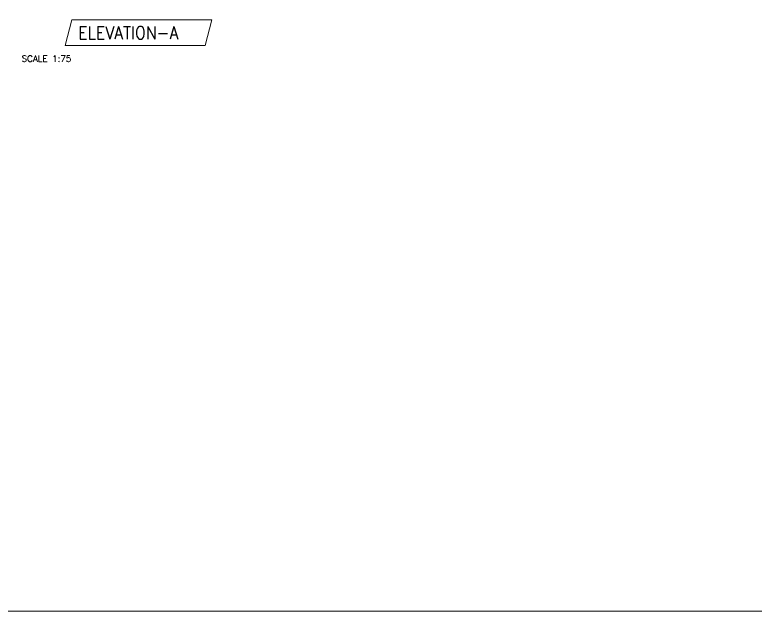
# Model space of a CAD drawing. Header units: millimetres. Extents: x 5227 to 261376, y 53707 to 123566.
# Drawn here: x 109568 to 126902, y 53707 to 67677 of the extents above; entities that cross this region are included whole.
import ezdxf

# ---------------------------------------------------------------- set-up
doc = ezdxf.new("R2010")
doc.units = ezdxf.units.MM
for name, color, linetype, lineweight in [('PV_DIMENTION_SECOND_ROMANS', 7, 'Continuous', 0), ('PV_TEXT_ROMAND', 1, 'Continuous', 0), ('PV_TEXT_ROMANS', 7, 'Continuous', 0)]:
    doc.layers.add(name, color=color, linetype=linetype, lineweight=lineweight)
doc.styles.add('PV_ROMANS', font='romans.shx')
doc.styles.add('ROMANT', font='ROMANT.shx', dxfattribs={"width": 0.9, "height": 200})

msp = doc.modelspace()

# ---------------------------------------------------------------- linework, layer by layer
at = {"layer": 'PV_DIMENTION_SECOND_ROMANS', "color": 1}
msp.add_lwpolyline([(5226.8, 123565.8), (261375.8, 123565.8), (261375.8, 53707), (5226.8, 53707)], close=True, dxfattribs=at)
at = {"layer": 'PV_TEXT_ROMAND'}
msp.add_lwpolyline([(110899.9, 67557.1), (114178.4, 67557.4), (114028.4, 66957.4), (110749.9, 66957.1)], close=True, dxfattribs=at)

# ---------------------------------------------------------------- texts
at = {"layer": 'PV_TEXT_ROMAND', "insert": (111049.9, 67407.1), "char_height": 300, "attachment_point": 1, "style": 'ROMANT'}
msp.add_mtext('\\pxql;{\\C1;ELEVATION-A}', dxfattribs=at)
at = {"layer": 'PV_TEXT_ROMANS', "insert": (110899.9, 66724.9), "char_height": 150, "attachment_point": 3, "style": 'PV_ROMANS'}
msp.add_mtext('\\pxr0.05385,ql;SCALE 1:75', dxfattribs=at)

doc.saveas('drawing.dxf')
